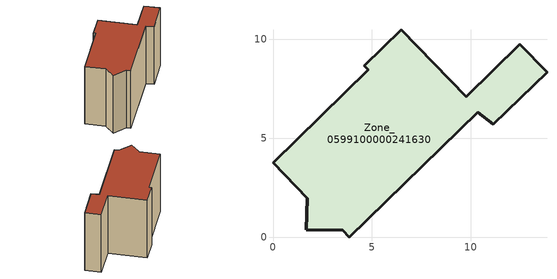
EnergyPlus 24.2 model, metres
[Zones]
Zone_0599100000241630
 floor ground (C_G): 12.47,9.75 13.84,8.34 11.12,5.69 10.34,6.3 3.86,0 3.52,0.35 1.69,0.38 1.73,1.97 0,3.75 4.8,8.45 4.61,8.65 6.47,10.47 9.75,7.1 z0
 wall outside (C_F): 1.69,0.38 3.52,0.35 3.86,0 10.34,6.3 11.12,5.69 13.84,8.34 12.47,9.75 9.75,7.1 6.47,10.47 4.61,8.65 4.8,8.45 0,3.75 1.73,1.97 1.69,0.38 z0:8.17
 roof outside (C_R): 4.8,8.45 0,3.75 1.73,1.97 1.69,0.38 3.52,0.35 3.86,0 10.34,6.3 11.12,5.69 13.84,8.34 12.47,9.75 9.75,7.1 6.47,10.47 4.61,8.65 z8.17
[BUILDING]
Pand.0599100000241630: North Axis=0; Terrain=City; Loads Convergence Tolerance Value=0.04; Temperature Convergence Tolerance Value=0.4; Solar Distribution=FullExterior; Maximum Number of Warmup Days=25; Minimum Number of Warmup Days=1
[Site:Location]
Rotterdam.The.Hague.AP_ZH_NLD Design_Conditions: Latitude=51.96; Longitude=4.45; Time Zone=1; Elevation=-4.5
[SITE:GROUNDTEMPERATURE:BUILDINGSURFACE]
18, 18, 18, 18, 18, 18, 18, 18, 18, 18, 18, 18
[MATERIAL] Thermal Absorptance=0.9; Solar Absorptance=0.7; Visible Absorptance=0.7
Name | Roughness | Thickness | Conductivity | Density | Specific Heat
G.TI.1975-1991 | MediumSmooth | 0.15 | 0.288461 | 540 | 1210
F.TI.1975-1991 | Rough | 0.3 | 0.230769 | 1920 | 840
R.TI.1975-1991 | MediumRough | 0.2 | 0.153846 | 1500 | 1000
[CONSTRUCTION]
C_G: G.TI.1975-1991
C_F: F.TI.1975-1991
C_R: R.TI.1975-1991
[ZONE]
Zone_0599100000241630: Type=1; Multiplier=1; Ceiling Height=Autocalculate; Volume=Autocalculate; Floor Area=autocalculate; Part of Total Floor Area=Yes
[ZONEINFILTRATION:DESIGNFLOWRATE]
Infil_Zone_0599100000241630: Zone or ZoneList or Space or SpaceList=Zone_0599100000241630; Schedule=AlwaysOn; Design Flow Rate Calculation Method=Flow/Area; Flow Rate per Floor Area=0.003; Constant Term Coefficient=1; Temperature Term Coefficient=0; Velocity Term Coefficient=0; Velocity Squared Term Coefficient=0
[HVACTEMPLATE:ZONE:IDEALLOADSAIRSYSTEM]
Zone_0599100000241630: Maximum Heating Supply Air Temperature=50; Minimum Cooling Supply Air Temperature=13; Maximum Heating Supply Air Humidity Ratio=0.0156; Minimum Cooling Supply Air Humidity Ratio=0.0077; Heating Limit=NoLimit; Cooling Limit=NoLimit; Dehumidification Control Type=ConstantSensibleHeatRatio; Cooling Sensible Heat Ratio=0.7; Dehumidification Setpoint=60; Humidification Control Type=None; Humidification Setpoint=30; Outdoor Air Method=None; Outdoor Air Flow Rate per Person=0.00944; Outdoor Air Flow Rate per Zone Floor Area=0; Outdoor Air Flow Rate per Zone=0; Demand Controlled Ventilation Type=None; Outdoor Air Economizer Type=NoEconomizer; Heat Recovery Type=None; Sensible Heat Recovery Effectiveness=0.7; Latent Heat Recovery Effectiveness=0.65
[ZONECONTROL:THERMOSTAT]
ThermostatControl_Zone_0599100000241630: Zone or ZoneList=Zone_0599100000241630; Control Type Schedule=DualSetpointControlType; Control 1=Thermostat_Zone_0599100000241630; Temperature Difference Between Cutout And Setpoint=0
[THERMOSTATSETPOINT:DUALSETPOINT]
Thermostat_Zone_0599100000241630: Heating Setpoint Temperature Schedule=HeatingSetpoint_Zone_0599100000241630; Cooling Setpoint Temperature Schedule=CoolingSetpoint_Zone_0599100000241630
[SCHEDULE:COMPACT]
HeatingSetpoint_Zone_0599100000241630: Through: 12/31, For: AllDays, Until: 24:00, 21
CoolingSetpoint_Zone_0599100000241630: Through: 12/31, For: AllDays, Until: 24:00, 24
DualSetpointControlType: Through: 12/31, For: AllDays, Until: 24:00, 4
AlwaysOn: Through: 12/31, For: AllDays, Until: 24:00, 1
